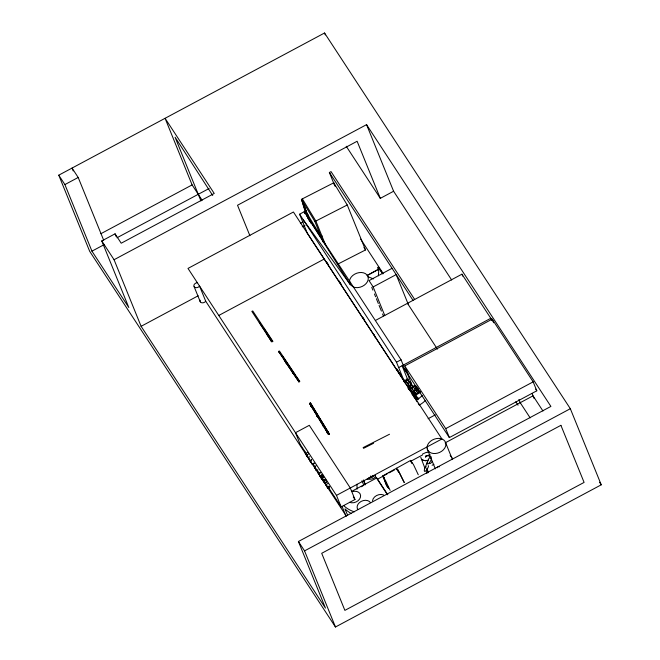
<?xml version="1.0" encoding="UTF-8"?>
<svg xmlns="http://www.w3.org/2000/svg" width="660" height="660" viewBox="0 0 660 660"><rect width="100%" height="100%" fill="white"/><g stroke="black" fill="none" stroke-linecap="round" stroke-linejoin="round"><path stroke-width="0.99" d="M320.405 476.099L320.546 476.825L317.419 471.537L320.108 476.281L322.088 475.192M326.073 480.051L323.54 481.486L322.129 478.541M378.386 275.798L378.716 270.93M312.419 463.897L311.57 463.378L310.175 460.433L312.394 464.558L312.419 463.897L314.111 462.998M369.765 478.451L368.907 477.98L369.806 478.566M369.625 478.269L368.907 477.98M369.625 477.46L370.433 477.543M371.126 476.347L370.648 476.223L371.101 476.47M371.473 477.172L372.281 477.254M373.082 475.645L373.89 475.736M408.416 381.422L408.581 380.927A3.086 2.269 -22.1 0 1 406.411 379.005M412.533 386.504L412.698 386.009A3.086 2.269 -22.1 0 1 410.949 382.849M416.65 391.586L417.334 389.565M323.375 476.817L321.585 477.353L323.392 480.43L323.021 479.754M430.592 458.593L431.244 456.794M428.233 465.589A6.097 1.782 -62.6 0 1 428.431 466.694A4.488 1.312 -62.6 0 1 424.957 471.413A4.488 1.312 -62.6 0 1 425.164 467.511L428.076 460.144A6.097 2.186 -85.1 0 1 431.343 459.327A4.488 1.312 -62.7 0 1 427.878 464.046A4.488 1.312 -62.7 0 1 428.076 460.144M426.723 473.204L427.416 472.478L426.979 471.413L427.87 472.84L426.731 470.035M422.524 454.08L426.401 452.298M317.922 469.854C315.092 471.067 317.839 471.1 314.391 466.364C313.995 465.96 317.782 471.619 315.62 469.054M370.631 476.239L371.225 476.355M406.255 380.449L408.441 379.112M410.248 381.81L407.69 383.369L407.905 383.897M407.566 386.62L408.144 386.438L407.798 385.572M410.371 385.531L410.908 385.201M409.67 387.75L409.258 388.006L409.827 389.408L410.338 388.93M409.827 389.408L409.233 387.56M416.072 385.844L411.807 388.451L412.022 388.979M414.488 390.613L417.953 388.501M416.031 395.736L416.386 396.602L415.8 396.784L413.589 393.352L412.896 393.195L413.308 392.939M420.403 391.454L416.138 394.061L415.924 393.533L419.339 391.454M414.158 394.762L414.579 394.507M415.643 395.125L415.231 395.373L415.8 396.784M420.453 392.304L415.247 395.488L403.829 381.389M415.462 398.945L416.947 398.029L417.31 398.929M413.828 393.855L417.632 398.558L418.547 398.005L418.729 398.45L417.813 399.003L407.344 386.149M416.13 399.77L417.623 398.863L417.986 399.754M361.3 486.758L362.983 485.785M382.602 475.967L396.594 468.196M396.742 468.121L410.743 460.35M388.682 488.433L386.232 484.902L383.014 476.124L383.443 477.312M410.578 460.829L413.391 464.425L418.275 474.755M382.882 273.966L378.271 267.135L377.611 267.77L378.296 269.445L367.307 275.435A0.949 0.693 -22.1 0 0 367.108 275.566M367.298 275.385L378.287 269.371L378.782 270.394M58.756 175.18L324.538 33L570.331 408.705L601.243 484.819L335.462 627L89.669 251.295L58.756 175.18L64.903 184.577L91.946 251.171L128.815 307.527L101.772 240.933L115.063 233.822L121.209 243.218L214.228 193.454L165.074 118.313L192.118 184.907L202.166 200.277M64.903 184.577L78.194 177.466L72.047 168.077L73.21 170.932M100.897 233.706L192.118 184.907M91.946 251.171L104.354 244.538M116.977 237.782L209.105 188.496M114.064 259.718L366.556 124.641L550.902 406.42L298.411 541.497L325.454 608.091L141.108 326.312L114.064 259.718L101.772 240.933M334.694 185.584L329.373 172.491L331.031 171.608L414.678 299.467M415.561 385.654L412.846 387.106L407.591 374.162L402.08 365.747L407.591 379.318L404.184 381.142L307.279 233.128L299.599 214.203L304.153 211.761L401.049 359.774L403.227 365.128M300.349 223.344L303.072 221.884M302.255 226.825L304.969 225.365M141.108 326.312L198.19 295.779M346.236 146.264L380.308 198.355L393.599 191.243L366.556 124.641M218.765 315.463L324.209 259.05M392.057 268.307L369.031 280.624L373.156 286.927L384.763 315.505M373.156 286.927L396.182 274.609L408.177 304.136M375.391 320.479L461.942 274.18L492.442 320.81M404.184 381.142L396.495 362.216L401.049 359.774M398.673 367.57L490.792 318.285L491.56 320.183M404.728 365.953L492.162 319.176L533.164 381.851L536.803 390.802L449.361 437.58L408.358 374.905L404.728 365.953L445.731 428.629L449.361 437.58M407.591 374.162L407.979 373.956L402.468 365.541M309.73 456.761L308.047 457.669C308.187 456.299 311.454 463.328 309.837 460.787C307.436 456.464 308.855 459.261 306.034 453.197L307.717 452.29M306.034 453.197L307.057 454.765L308.748 453.857M309.87 460.655L311.561 459.748M310.035 460.911L311.66 459.921M312.634 464.269L314.317 463.361M314.383 466.744L316.066 465.836M318.681 473.236L320.331 472.354M318.995 473.69L320.677 472.791M319.836 475.893L321.519 474.986M323.26 475.307L320.735 476.668C323.326 480.208 321.057 479.498 321.329 478.055L320.257 475.72L322.088 474.895M428.109 418.721L435.336 414.851M320.611 476.462L322.295 475.563M321.461 477.51L321.189 477.13L322.872 476.223M321.973 477.799L323.664 476.899M322.063 478.294L323.755 477.394M321.981 478.492L323.664 477.584M323.359 480.241L325.05 479.341M323.392 480.43L325.083 479.531M324.794 482.658L326.692 486.23L323.573 480.942L324.794 482.658L326.486 481.751M325.141 483.087L326.832 482.188M329.257 486.643C327.245 489.662 324.852 483.26 327.954 483.541M327.294 487.121L328.977 486.214M329.645 487.641C327.962 490.207 325.957 486.271 328.96 486.362M445.731 428.629L533.164 381.851M336.476 495.38L441.919 438.974L293.428 212.008L187.993 268.422L336.476 495.38L341.154 506.905L354.973 499.513L350.295 487.987L309.292 425.312L295.474 432.712L300.151 444.23L305.209 451.96M351.417 491.502L376.769 477.939L387.799 494.794M377.33 479.308L387.222 473.847M389.029 472.873L394.457 469.969M422.507 454.971L410.743 461.257L411.056 462M427.028 452.545L428.835 451.58M445.12 442.868L533.033 395.835L542.957 411.007M335.462 627L304.557 550.885L570.331 408.705M432.118 465.251L433.942 464.31M323.293 242.212L321.032 236.651L307.403 214.129L301.405 199.361L333.754 182.804L347.242 204.98L365.508 249.95L337.318 264.379M308.171 215.284L307.7 215.531L307.18 214.673L307.651 214.434L308.311 215.63L307.354 216.117L306.834 215.267A227.37 153.112 -31.3 0 1 301.793 200.005M308.063 215.449L307.585 215.696L310.827 222.775M309.457 221.199A178.612 120.277 -31.3 0 1 307.486 216.455L308.443 215.968L308.104 216.546M321.849 235.818L320.892 236.305L314.894 221.537L347.242 204.98M321.032 236.651L321.989 236.156M389.507 434.247L363.149 447.587L363.577 448.321L373.576 443.264M278.611 351.937L278.52 351.4L279.436 351.021L299.78 381.505L298.856 381.884L284.237 360.253M299.689 380.968L298.765 381.348L298.856 381.884M271.788 341.459L272.712 341.088L252.763 310.975L251.839 311.355L271.879 341.995M259.314 322.377L272.052 341.608L272.514 341.426L263.653 328.036M309.589 403.293L310.522 402.938L329.431 434.173L328.49 434.536L309.68 403.829L309.589 403.293L328.729 434.445M316.833 414.084L310.324 403.268L309.68 403.829M310.522 402.938L310.324 403.268M312.073 406.172L311.602 405.067L310.662 405.43L311.14 406.535L311.058 406.065M311.8 405.388L310.942 406.213M317.476 414.661L316.618 415.495L317.014 416.13L317.947 415.775L317.864 415.305L317.014 416.13M316.618 415.495L317.559 415.132M322.501 425.089L323.35 424.256L322.418 424.619L322.888 425.733L323.746 424.9M328.061 431.929L327.212 432.762L327.599 433.406L328.54 433.042L328.061 431.929L327.212 432.762M328.457 432.572L327.599 433.406M329.34 433.636L328.399 433.999L328.49 434.536M428.612 455.243L425.419 456.184L425.667 457.413M425.494 456.382L429.247 455.284L429.495 456.514L428.942 456.67A1.353 0.998 -22.1 0 0 430.444 456.563M426.954 460.309C425.469 462.247 420.148 457.768 422.416 459.962M427.061 460.581L423.357 460.507M415.594 396.33L416.732 396.33L417.632 398.558M410.05 383.435L410.644 383.46M414.166 388.517L417.986 388.707M368.016 276.771L373.494 278.891M322.501 424.776L323.425 426.278M327.212 432.448L328.135 433.95M373.106 475.522L373.543 475.778M371.498 477.048L371.935 477.304M369.649 477.337L370.087 477.592M320.735 476.668L320.405 475.794M316.239 470.753L314.738 467.115L315.348 468.262M415.874 386.521L418.168 389.35A1.13 0.825 -22.1 0 1 416.617 389.185A1.13 0.825 -22.1 0 1 417.367 387.907M419.389 390.86L419.092 390.489A3.086 2.269 -22.1 0 1 414.859 390.035A3.086 2.269 -22.1 0 1 416.897 386.546M404.745 379.739L415.924 393.533M404.959 380.267L416.138 394.061M408.746 387.593L412.558 392.287M412.863 393.583L416.74 398.368L408.004 388.204M408.35 388.501L416.493 398.549M411.964 394.284L415.792 399.011M413.432 396.322L415.338 398.681M450.186 455.449L452.042 457.768M326.263 484.448L327.566 487.55M303.377 219.978L350.303 284.65L353.43 287.059A9.752 7.169 -22.1 0 0 367.397 281.762A9.752 7.169 -22.1 0 0 361.334 272.498A9.752 7.169 -22.1 0 0 349.478 281.012L350.32 284.658L307.931 217.536M327.269 487.261L327.954 488.54M411.485 462.322L411.947 462.99M396.808 469.4L397.345 470.176L397.444 469.549L398.558 472.296M383.204 476.594L384.45 478.409M382.726 476.289L385.514 480.521L390.134 490.38M386.801 485.579L388.468 487.979M282.059 355.517L295.556 375.482M296.678 377.149L298.93 380.474M278.784 351.549L298.468 380.663M278.52 351.4L299.087 381.785M378.337 267.292L382.371 273.273M266.343 333.63L271.326 341.162M599.552 482.229L601.243 484.819M535.681 389.087L536.803 390.802M393.599 191.243L451.663 279.997M520.22 402.699L530.145 417.862M515.807 401.783L518.042 405.199M329.373 172.491L413.028 300.349M407.451 303.328L437.407 349.115M360.665 239.11L383.056 273.339M412.846 387.106L407.591 379.318M299.599 214.203L396.495 362.216M396.52 368.527L398.195 371.085M399.242 372.685L400.983 375.342M326.601 261.938L328.276 264.495M338.869 280.698L341.104 284.105M362.86 317.361L364.534 319.918M397.93 370.961L400.719 375.226M417.136 401.816L416.064 400.183A16.607 11.146 -33.2 0 0 422.227 395.505M418.201 403.45L419.273 405.075A16.607 11.146 -33.2 0 0 425.428 400.397M377.272 479.168L387.197 494.34M375.078 475.86L376.761 478.442M353.29 496.93L354.973 499.513M313.071 463.98L315.315 467.412M316.998 469.986L318.128 471.702M328.234 487.154L341.154 506.905M197.373 282.703A3.193 2.343 -22.1 0 0 193.982 285.021A3.193 2.343 -22.1 0 0 195.673 287.611A3.193 2.343 -22.1 0 0 199.551 286.036L205.714 301.207L345.46 514.816A38.362 28.19 -22.1 0 0 346.186 516.409M298.411 541.497L304.557 550.885M396.536 368.981L400.983 375.928M310.613 403.466L329.431 434.173M328.655 433.389L317.749 415.453L316.816 415.816L316.734 415.346M323.408 425.23L323.804 425.89M328.119 432.902L328.424 433.397M311.471 406.082L328.135 433.273M317.064 415.816L317.369 416.303M363.949 247.393L365.508 249.95M302.363 198.874L315.851 221.05L325.751 245.429M301.405 199.361L314.894 221.537M307.7 215.531L303.509 204.229L307.18 214.673M307.486 216.455L306.966 215.605A178.612 120.277 -31.3 0 0 308.113 218.468M315.307 468.649L314.605 467.346L315.224 468.427M415.206 394.927L415.486 395.497M412.64 391.76L412.921 392.329M310.761 222.841L307.956 216.579M404.25 482.369L397.584 469.466L398.706 472.222M404.11 482.443L399.168 472.123L396.726 468.517L396.635 469.144M323.548 481.404L323.738 481.891L321.189 477.13M532.051 393.418L534.13 398.541M492.162 319.176L493.614 322.757M518.909 399.473L520.212 402.699M461.942 274.18L462.709 276.086M324.538 33L325.314 34.906M380.308 198.355L357.126 141.265L237.526 205.252L249.892 235.694M378.271 267.135L379.046 269.041M445.772 443.108A9.752 7.169 -22.1 0 1 433.232 453.478A9.752 7.169 -22.1 0 1 430.444 441.309A9.752 7.169 -22.1 0 1 445.772 443.108L452.364 459.327M333.754 182.804L335.28 186.549M371.745 287.29L372.9 290.144M374.451 293.956L375.606 296.818M376.382 298.716L378.312 303.484M379.087 305.39L381.414 311.099M382.569 313.962L383.344 315.868M413.935 393.772L414.505 395.183M412.665 392.205L413.234 393.616M412.318 391.784L412.896 393.195M408.911 387.585L409.489 388.987M427.193 448.816L435.328 468.856M374.146 334.686L375.301 337.524M426.665 468.088L428.48 472.568M424.891 468.196L420.791 457.331M410.866 460.672L411.914 463.254M304.029 205.078L302.313 200.855A227.37 153.112 -31.3 0 0 307.354 216.117M307.931 215.111L310.926 222.816M304.153 211.761L304.92 213.659M383.6 476.734L383.889 477.444M383.922 477.626L384.211 478.335M383.014 476.124L386.941 485.933M363.668 480.505L365.417 484.811M363.379 479.96L364.889 483.681M361.96 480.703L363.825 485.298M347.638 515.361L345.023 508.918A39.105 30.632 -27.4 0 0 351.533 513.604M341.995 506.286L345.46 514.816M212.718 195.475L175.081 137.214L200.962 200.962M194.139 286.679L200.302 301.851M115.063 233.822L116.218 236.676M78.194 177.466L103.694 240.257M307.057 454.765L308.047 457.669M292.743 372.834L292.825 373.312L292.322 372.215M292.528 372.529L292.611 372.999M285.995 362.851L286.077 363.33M272.712 341.088L272.811 341.616M270.847 340.428L270.93 340.898L270.435 339.801M270.641 340.114L270.724 340.585M328.342 432.721L328.259 432.251L327.401 433.084M322.806 425.263L322.888 425.733M322.616 424.941L322.69 425.411M311.602 405.067L311.685 405.537M356.961 484.209L357.076 489.2M354.272 511.838A38.362 28.19 -22.1 0 1 343.654 505.543M205.714 301.207A3.193 2.343 -22.1 0 1 201.836 302.783A3.193 2.343 -22.1 0 1 200.137 300.185M437.217 467.75A6.097 2.186 -85.1 0 1 439.288 466.859M425.164 467.511A6.097 1.782 -62.6 0 1 426.038 466.447M352.3 491.634A7.268 5.519 -21.6 0 1 360.467 497.17A7.268 5.519 -21.6 0 1 349.544 502.326M375.507 475.348A9.397 4.678 11.5 0 1 367.059 479.201M357.786 509.512A7.268 5.519 -21.6 0 1 361.144 501.418A7.268 5.519 -21.6 0 1 370.549 502.681M432.16 461.464A4.488 1.312 -62.6 0 1 429.371 463.039M372.504 500.858A7.268 5.519 -21.6 0 1 383.559 494.951M414.249 385.762A3.086 2.269 -22.1 0 1 413.474 385.968M428.695 455.441A1.353 0.998 -22.1 0 1 430.064 454.707M307.321 456.728L307.263 456.769A4.488 0.437 61.9 0 1 306.85 456.316L304.524 451.448L307.321 456.728M372.842 476.404L373.568 476.578L372.842 476.404M318.763 473.674L317.732 471.999L318.772 473.624M324.91 483.07L323.887 481.404L324.926 483.029M560.909 425.329L321.709 553.294L344.883 610.376L584.092 482.41L560.909 425.329M321.263 478.211L321.75 479.086L321.263 478.211"/></g></svg>
